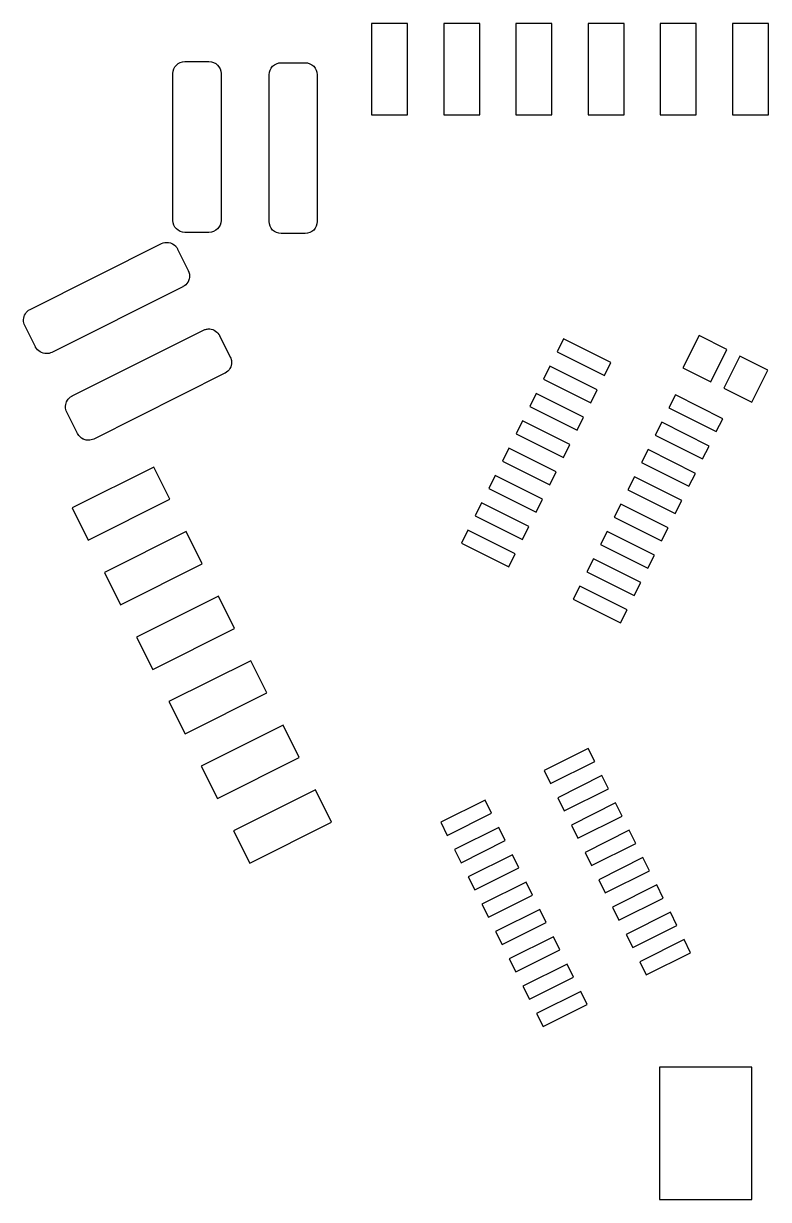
# Model space of a CAD drawing. Header units: inches. Extents: x 70.6 to 139.2, y 124 to 172.9.
# Drawn here: x 70.56 to 101.52, y 123.99 to 172.86 of the extents above; entities that cross this region are included whole.
import ezdxf

# ---------------------------------------------------------------- set-up
doc = ezdxf.new("R2010")
doc.units = ezdxf.units.IN
doc.header["$MEASUREMENT"] = 0

msp = doc.modelspace()

# ---------------------------------------------------------------- linework, layer by layer
at = {"color": 1, "lineweight": -3}
for p, q in [((86.523, 172.861), (85.023, 172.861)), ((85.023, 172.861), (85.023, 169.061)), ((86.523, 169.061), (86.523, 172.861)), ((89.524, 172.861), (88.024, 172.861)), ((88.024, 172.861), (88.024, 169.061)), ((89.524, 169.061), (89.524, 172.861)), ((92.524, 172.861), (91.024, 172.861)), ((91.024, 172.861), (91.024, 169.061)), ((92.524, 169.061), (92.524, 172.861)), ((95.524, 172.861), (94.024, 172.861)), ((94.024, 172.861), (94.024, 169.061)), ((95.524, 169.061), (95.524, 172.861)), ((98.524, 172.861), (97.024, 172.861)), ((97.024, 172.861), (97.024, 169.061)), ((98.524, 169.061), (98.524, 172.861)), ((101.524, 172.861), (100.024, 172.861)), ((100.024, 172.861), (100.024, 169.061)), ((101.524, 169.061), (101.524, 172.861)), ((85.023, 169.061), (86.523, 169.061)), ((88.024, 169.061), (89.524, 169.061)), ((91.024, 169.061), (92.524, 169.061)), ((94.024, 169.061), (95.524, 169.061)), ((97.024, 169.061), (98.524, 169.061)), ((100.024, 169.061), (101.524, 169.061)), ((98.637, 159.895), (97.965, 158.554)), ((99.799, 159.313), (98.637, 159.895)), ((93.007, 159.753), (92.739, 159.216)), ((94.974, 158.768), (93.007, 159.753)), ((99.127, 157.971), (99.799, 159.313)), ((92.739, 159.216), (94.706, 158.231)), ((100.335, 159.044), (99.664, 157.703)), ((101.498, 158.462), (100.335, 159.044)), ((92.439, 158.617), (92.17, 158.081)), ((94.406, 157.632), (92.439, 158.617)), ((94.706, 158.231), (94.974, 158.768)), ((97.965, 158.554), (99.127, 157.971)), ((100.826, 157.121), (101.498, 158.462)), ((92.17, 158.081), (94.137, 157.096)), ((91.87, 157.482), (91.601, 156.945)), ((93.837, 156.497), (91.87, 157.482)), ((94.137, 157.096), (94.406, 157.632)), ((97.657, 157.424), (97.388, 156.888)), ((99.624, 156.439), (97.657, 157.424)), ((99.664, 157.703), (100.826, 157.121)), ((91.601, 156.945), (93.568, 155.96)), ((97.388, 156.888), (99.355, 155.903)), ((93.568, 155.96), (93.837, 156.497)), ((99.355, 155.903), (99.624, 156.439)), ((91.301, 156.346), (91.033, 155.81)), ((93.269, 155.361), (91.301, 156.346)), ((97.088, 156.289), (96.82, 155.752)), ((99.055, 155.304), (97.088, 156.289)), ((91.033, 155.81), (93, 154.825)), ((96.82, 155.752), (98.787, 154.767)), ((90.733, 155.211), (90.464, 154.674)), ((92.7, 154.226), (90.733, 155.211)), ((93, 154.825), (93.269, 155.361)), ((96.52, 155.153), (96.251, 154.617)), ((98.487, 154.168), (96.52, 155.153)), ((98.787, 154.767), (99.055, 155.304)), ((75.97, 154.43), (72.572, 152.729)), ((76.642, 153.089), (75.97, 154.43)), ((90.464, 154.674), (92.431, 153.689)), ((96.251, 154.617), (98.218, 153.632)), ((90.164, 154.075), (89.895, 153.538)), ((92.131, 153.09), (90.164, 154.075)), ((92.431, 153.689), (92.7, 154.226)), ((95.951, 154.018), (95.682, 153.481)), ((97.918, 153.033), (95.951, 154.018)), ((98.218, 153.632), (98.487, 154.168)), ((89.895, 153.538), (91.862, 152.553)), ((95.682, 153.481), (97.65, 152.496)), ((73.244, 151.387), (76.642, 153.089)), ((91.862, 152.553), (92.131, 153.09)), ((97.65, 152.496), (97.918, 153.033)), ((72.572, 152.729), (73.244, 151.387)), ((89.595, 152.939), (89.327, 152.403)), ((91.563, 151.954), (89.595, 152.939)), ((95.382, 152.882), (95.114, 152.346)), ((97.349, 151.897), (95.382, 152.882)), ((89.327, 152.403), (91.294, 151.418)), ((95.114, 152.346), (97.081, 151.361)), ((77.313, 151.748), (73.916, 150.046)), ((77.985, 150.407), (77.313, 151.748)), ((89.027, 151.804), (88.758, 151.267)), ((90.994, 150.819), (89.027, 151.804)), ((91.294, 151.418), (91.563, 151.954)), ((94.814, 151.746), (94.545, 151.21)), ((96.781, 150.762), (94.814, 151.746)), ((97.081, 151.361), (97.349, 151.897)), ((88.758, 151.267), (90.725, 150.282)), ((94.545, 151.21), (96.512, 150.225)), ((90.725, 150.282), (90.994, 150.819)), ((94.245, 150.611), (93.976, 150.075)), ((96.212, 149.626), (94.245, 150.611)), ((96.512, 150.225), (96.781, 150.762)), ((73.916, 150.046), (74.587, 148.705)), ((74.587, 148.705), (77.985, 150.407)), ((93.976, 150.075), (95.943, 149.089)), ((95.943, 149.089), (96.212, 149.626)), ((78.657, 149.065), (75.259, 147.364)), ((79.328, 147.724), (78.657, 149.065)), ((93.676, 149.475), (93.408, 148.939)), ((95.643, 148.49), (93.676, 149.475)), ((93.408, 148.939), (95.375, 147.954)), ((95.375, 147.954), (95.643, 148.49)), ((75.931, 146.022), (79.328, 147.724)), ((75.259, 147.364), (75.931, 146.022)), ((80, 146.383), (76.602, 144.681)), ((80.672, 145.042), (80, 146.383)), ((76.602, 144.681), (77.274, 143.34)), ((77.274, 143.34), (80.672, 145.042)), ((81.343, 143.7), (77.945, 141.999)), ((82.015, 142.359), (81.343, 143.7)), ((94.032, 142.74), (92.193, 141.819)), ((94.305, 142.195), (94.032, 142.74)), ((78.617, 140.658), (82.015, 142.359)), ((77.945, 141.999), (78.617, 140.658)), ((92.193, 141.819), (92.466, 141.274)), ((92.466, 141.274), (94.305, 142.195)), ((94.601, 141.605), (92.761, 140.684)), ((94.874, 141.06), (94.601, 141.605)), ((82.687, 141.017), (79.289, 139.316)), ((83.358, 139.676), (82.687, 141.017)), ((93.034, 140.139), (94.874, 141.06)), ((89.74, 140.591), (87.9, 139.67)), ((90.013, 140.046), (89.74, 140.591)), ((92.761, 140.684), (93.034, 140.139)), ((95.17, 140.469), (93.33, 139.548)), ((95.442, 139.924), (95.17, 140.469)), ((88.173, 139.125), (90.013, 140.046)), ((93.603, 139.003), (95.442, 139.924)), ((79.289, 139.316), (79.961, 137.974)), ((79.961, 137.974), (83.358, 139.676)), ((87.9, 139.67), (88.173, 139.125)), ((90.309, 139.455), (88.469, 138.534)), ((90.581, 138.91), (90.309, 139.455)), ((93.33, 139.548), (93.603, 139.003)), ((95.738, 139.334), (93.899, 138.413)), ((96.011, 138.789), (95.738, 139.334)), ((88.742, 137.989), (90.581, 138.91)), ((94.172, 137.868), (96.011, 138.789)), ((88.469, 138.534), (88.742, 137.989)), ((90.877, 138.32), (89.037, 137.399)), ((91.15, 137.775), (90.877, 138.32)), ((93.899, 138.413), (94.172, 137.868)), ((96.307, 138.198), (94.467, 137.277)), ((96.58, 137.653), (96.307, 138.198)), ((89.037, 137.399), (89.31, 136.854)), ((89.31, 136.854), (91.15, 137.775)), ((94.74, 136.732), (96.58, 137.653)), ((91.446, 137.184), (89.606, 136.263)), ((91.719, 136.639), (91.446, 137.184)), ((94.467, 137.277), (94.74, 136.732)), ((96.876, 137.062), (95.036, 136.141)), ((97.148, 136.517), (96.876, 137.062)), ((89.879, 135.718), (91.719, 136.639)), ((95.309, 135.596), (97.148, 136.517)), ((89.606, 136.263), (89.879, 135.718)), ((92.014, 136.049), (90.175, 135.127)), ((92.287, 135.504), (92.014, 136.049)), ((95.036, 136.141), (95.309, 135.596)), ((97.444, 135.927), (95.605, 135.006)), ((97.717, 135.382), (97.444, 135.927)), ((90.448, 134.582), (92.287, 135.504)), ((95.878, 134.461), (97.717, 135.382)), ((90.175, 135.127), (90.448, 134.582)), ((92.583, 134.913), (90.743, 133.992)), ((92.856, 134.368), (92.583, 134.913)), ((95.605, 135.006), (95.878, 134.461)), ((98.013, 134.791), (96.173, 133.87)), ((98.286, 134.246), (98.013, 134.791)), ((90.743, 133.992), (91.016, 133.447)), ((91.016, 133.447), (92.856, 134.368)), ((96.446, 133.325), (98.286, 134.246)), ((93.152, 133.778), (91.312, 132.856)), ((93.425, 133.233), (93.152, 133.778)), ((96.173, 133.87), (96.446, 133.325)), ((91.585, 132.311), (93.425, 133.233)), ((91.312, 132.856), (91.585, 132.311)), ((93.72, 132.642), (91.881, 131.721)), ((93.993, 132.097), (93.72, 132.642)), ((92.154, 131.176), (93.993, 132.097)), ((91.881, 131.721), (92.154, 131.176)), ((100.838, 129.493), (96.988, 129.493)), ((96.988, 129.493), (96.988, 123.992)), ((100.838, 123.992), (100.838, 129.493)), ((96.988, 123.992), (100.838, 123.992))]:
    msp.add_line(p, q, dxfattribs=at)
for points in [[(76.765, 170.782), (76.765, 171.058), (76.989, 171.282), (77.265, 171.282)], [(77.265, 171.282), (77.265, 171.282), (78.265, 171.282), (78.265, 171.282)], [(78.265, 171.282), (78.541, 171.282), (78.765, 171.058), (78.765, 170.782)], [(80.765, 170.732), (80.765, 171.008), (80.989, 171.232), (81.265, 171.232)], [(81.265, 171.232), (81.265, 171.232), (82.265, 171.232), (82.265, 171.232)], [(82.265, 171.232), (82.541, 171.232), (82.765, 171.008), (82.765, 170.732)], [(76.765, 164.682), (76.765, 164.682), (76.765, 170.782), (76.765, 170.782)], [(78.765, 170.782), (78.765, 170.782), (78.765, 164.682), (78.765, 164.682)], [(80.765, 164.632), (80.765, 164.632), (80.765, 170.732), (80.765, 170.732)], [(82.765, 170.732), (82.765, 170.732), (82.765, 164.632), (82.765, 164.632)], [(77.265, 164.182), (76.989, 164.182), (76.765, 164.406), (76.765, 164.682)], [(78.765, 164.682), (78.765, 164.406), (78.541, 164.182), (78.265, 164.182)], [(81.265, 164.132), (80.989, 164.132), (80.765, 164.356), (80.765, 164.632)], [(82.765, 164.632), (82.765, 164.356), (82.541, 164.132), (82.265, 164.132)], [(70.832, 160.983), (70.832, 160.983), (76.286, 163.714), (76.286, 163.714)], [(76.286, 163.714), (76.381, 163.762), (76.484, 163.777), (76.583, 163.762)], [(76.583, 163.762), (76.697, 163.745), (76.803, 163.689), (76.882, 163.602)], [(78.265, 164.182), (78.265, 164.182), (77.265, 164.182), (77.265, 164.182)], [(82.265, 164.132), (82.265, 164.132), (81.265, 164.132), (81.265, 164.132)], [(76.882, 163.602), (76.911, 163.569), (76.936, 163.532), (76.957, 163.491)], [(76.957, 163.491), (76.957, 163.491), (76.957, 163.49), (76.958, 163.49)], [(76.958, 163.49), (76.958, 163.49), (77.405, 162.597), (77.405, 162.597)], [(77.452, 162.3), (77.444, 162.241), (77.425, 162.185), (77.397, 162.133)], [(77.405, 162.597), (77.452, 162.502), (77.467, 162.4), (77.453, 162.303)], [(77.453, 162.303), (77.453, 162.302), (77.452, 162.302), (77.453, 162.301)], [(77.453, 162.301), (77.453, 162.301), (77.453, 162.301), (77.452, 162.301)], [(77.452, 162.301), (77.452, 162.301), (77.452, 162.3), (77.452, 162.3)], [(77.452, 162.3), (77.452, 162.3), (77.452, 162.3), (77.452, 162.3)], [(77.452, 162.3), (77.452, 162.3), (77.452, 162.3), (77.452, 162.3)], [(77.453, 162.303), (77.453, 162.303), (77.453, 162.303), (77.453, 162.303)], [(77.453, 162.303), (77.453, 162.303), (77.453, 162.303), (77.453, 162.303)], [(77.18, 161.925), (77.18, 161.925), (71.727, 159.195), (71.727, 159.195)], [(77.182, 161.926), (77.181, 161.926), (77.181, 161.925), (77.18, 161.925)], [(77.386, 162.115), (77.339, 162.036), (77.27, 161.97), (77.182, 161.926)], [(77.387, 162.116), (77.387, 162.116), (77.386, 162.116), (77.386, 162.116)], [(77.386, 162.116), (77.387, 162.115), (77.387, 162.115), (77.386, 162.115)], [(77.388, 162.118), (77.388, 162.118), (77.387, 162.117), (77.387, 162.116)], [(77.387, 162.116), (77.387, 162.116), (77.387, 162.116), (77.387, 162.116)], [(77.387, 162.116), (77.387, 162.116), (77.387, 162.116), (77.387, 162.116)], [(77.389, 162.119), (77.388, 162.118), (77.389, 162.119), (77.388, 162.118)], [(77.39, 162.122), (77.39, 162.122), (77.389, 162.121), (77.39, 162.121)], [(77.39, 162.121), (77.389, 162.12), (77.389, 162.119), (77.389, 162.119)], [(77.391, 162.123), (77.391, 162.123), (77.39, 162.123), (77.39, 162.122)], [(77.39, 162.122), (77.39, 162.122), (77.39, 162.122), (77.39, 162.122)], [(77.391, 162.124), (77.391, 162.124), (77.391, 162.124), (77.391, 162.124)], [(77.391, 162.124), (77.391, 162.124), (77.391, 162.123), (77.391, 162.123)], [(77.391, 162.123), (77.391, 162.123), (77.391, 162.123), (77.391, 162.123)], [(77.391, 162.123), (77.391, 162.123), (77.391, 162.123), (77.391, 162.123)], [(77.393, 162.126), (77.393, 162.126), (77.392, 162.126), (77.392, 162.126)], [(77.392, 162.126), (77.392, 162.126), (77.392, 162.126), (77.392, 162.125)], [(77.394, 162.128), (77.394, 162.128), (77.394, 162.128), (77.393, 162.127)], [(77.393, 162.127), (77.393, 162.127), (77.394, 162.127), (77.393, 162.127)], [(77.393, 162.127), (77.393, 162.127), (77.393, 162.127), (77.393, 162.127)], [(77.393, 162.127), (77.393, 162.127), (77.393, 162.126), (77.393, 162.126)], [(77.393, 162.126), (77.393, 162.126), (77.393, 162.126), (77.393, 162.126)], [(77.396, 162.132), (77.395, 162.131), (77.395, 162.13), (77.394, 162.129)], [(77.394, 162.129), (77.394, 162.129), (77.394, 162.129), (77.394, 162.129)], [(77.394, 162.129), (77.394, 162.128), (77.394, 162.128), (77.394, 162.128)], [(77.394, 162.128), (77.394, 162.128), (77.394, 162.128), (77.394, 162.128)], [(77.397, 162.133), (77.396, 162.133), (77.396, 162.132), (77.396, 162.132)], [(77.396, 162.132), (77.396, 162.132), (77.396, 162.132), (77.396, 162.132)], [(77.397, 162.133), (77.397, 162.133), (77.397, 162.133), (77.397, 162.133)], [(70.556, 160.558), (70.564, 160.731), (70.662, 160.895), (70.826, 160.98)], [(70.826, 160.98), (70.826, 160.98), (70.826, 160.98), (70.826, 160.98)], [(70.826, 160.98), (70.826, 160.98), (70.826, 160.98), (70.827, 160.98)], [(70.827, 160.98), (70.827, 160.98), (70.827, 160.981), (70.827, 160.981)], [(70.827, 160.981), (70.827, 160.981), (70.827, 160.981), (70.827, 160.981)], [(70.827, 160.981), (70.828, 160.981), (70.828, 160.981), (70.828, 160.981)], [(70.828, 160.981), (70.828, 160.981), (70.829, 160.982), (70.829, 160.982)], [(70.829, 160.982), (70.829, 160.982), (70.829, 160.982), (70.83, 160.982)], [(70.83, 160.982), (70.831, 160.983), (70.831, 160.983), (70.831, 160.983)], [(70.83, 160.982), (70.83, 160.982), (70.83, 160.982), (70.83, 160.982)], [(70.831, 160.983), (70.831, 160.983), (70.831, 160.983), (70.831, 160.983)], [(70.831, 160.983), (70.831, 160.983), (70.832, 160.983), (70.832, 160.983)], [(70.608, 160.313), (70.572, 160.385), (70.555, 160.462), (70.556, 160.538)], [(70.556, 160.557), (70.556, 160.558), (70.556, 160.558), (70.556, 160.558)], [(70.556, 160.558), (70.556, 160.558), (70.556, 160.558), (70.556, 160.558)], [(70.556, 160.556), (70.556, 160.556), (70.556, 160.556), (70.556, 160.557)], [(70.556, 160.557), (70.556, 160.557), (70.556, 160.557), (70.556, 160.557)], [(70.556, 160.557), (70.556, 160.557), (70.556, 160.557), (70.556, 160.557)], [(70.556, 160.557), (70.556, 160.557), (70.556, 160.557), (70.556, 160.557)], [(70.556, 160.555), (70.556, 160.555), (70.556, 160.556), (70.556, 160.556)], [(70.556, 160.556), (70.556, 160.556), (70.556, 160.556), (70.556, 160.556)], [(70.556, 160.554), (70.556, 160.554), (70.556, 160.554), (70.556, 160.555)], [(70.556, 160.555), (70.556, 160.555), (70.556, 160.555), (70.556, 160.555)], [(70.556, 160.555), (70.556, 160.555), (70.556, 160.555), (70.556, 160.555)], [(70.556, 160.553), (70.556, 160.553), (70.556, 160.554), (70.556, 160.554)], [(70.556, 160.554), (70.556, 160.554), (70.556, 160.554), (70.556, 160.554)], [(70.556, 160.552), (70.556, 160.552), (70.556, 160.553), (70.556, 160.553)], [(70.556, 160.553), (70.556, 160.553), (70.556, 160.553), (70.556, 160.553)], [(70.556, 160.551), (70.556, 160.552), (70.556, 160.552), (70.556, 160.552)], [(70.556, 160.55), (70.556, 160.55), (70.556, 160.55), (70.556, 160.551)], [(70.556, 160.551), (70.556, 160.551), (70.556, 160.551), (70.556, 160.551)], [(70.556, 160.551), (70.556, 160.551), (70.556, 160.551), (70.556, 160.551)], [(70.556, 160.549), (70.556, 160.549), (70.556, 160.55), (70.556, 160.55)], [(70.556, 160.55), (70.556, 160.55), (70.556, 160.55), (70.556, 160.55)], [(70.556, 160.549), (70.556, 160.549), (70.556, 160.549), (70.556, 160.549)], [(70.556, 160.546), (70.556, 160.547), (70.556, 160.547), (70.556, 160.547)], [(70.556, 160.545), (70.556, 160.545), (70.556, 160.546), (70.556, 160.546)], [(70.556, 160.546), (70.556, 160.546), (70.556, 160.546), (70.556, 160.546)], [(70.556, 160.544), (70.556, 160.544), (70.556, 160.545), (70.556, 160.545)], [(70.556, 160.545), (70.556, 160.545), (70.556, 160.545), (70.556, 160.545)], [(70.556, 160.543), (70.556, 160.544), (70.556, 160.544), (70.556, 160.544)], [(70.556, 160.542), (70.556, 160.542), (70.556, 160.543), (70.556, 160.543)], [(70.556, 160.543), (70.556, 160.543), (70.556, 160.543), (70.556, 160.543)], [(70.556, 160.541), (70.556, 160.541), (70.556, 160.541), (70.556, 160.542)], [(70.556, 160.542), (70.556, 160.542), (70.556, 160.542), (70.556, 160.542)], [(70.556, 160.542), (70.556, 160.542), (70.556, 160.542), (70.556, 160.542)], [(70.556, 160.54), (70.556, 160.54), (70.556, 160.541), (70.556, 160.541)], [(70.556, 160.539), (70.556, 160.54), (70.556, 160.54), (70.556, 160.54)], [(70.556, 160.538), (70.556, 160.538), (70.556, 160.538), (70.556, 160.539)], [(70.556, 160.539), (70.556, 160.539), (70.556, 160.539), (70.556, 160.539)], [(70.556, 160.539), (70.556, 160.539), (70.556, 160.539), (70.556, 160.539)], [(70.556, 160.539), (70.556, 160.539), (70.556, 160.539), (70.556, 160.539)], [(70.556, 160.538), (70.556, 160.538), (70.556, 160.538), (70.556, 160.538)], [(70.608, 160.312), (70.608, 160.312), (70.608, 160.313), (70.608, 160.313)], [(70.608, 160.313), (70.608, 160.313), (70.608, 160.313), (70.608, 160.313)], [(70.609, 160.312), (70.609, 160.312), (70.608, 160.312), (70.608, 160.312)], [(70.608, 160.312), (70.608, 160.312), (70.608, 160.312), (70.608, 160.312)], [(70.608, 160.312), (70.608, 160.312), (70.608, 160.312), (70.608, 160.312)], [(71.056, 159.419), (71.056, 159.419), (70.609, 160.312), (70.609, 160.312)], [(70.609, 160.312), (70.609, 160.312), (70.609, 160.312), (70.609, 160.312)], [(72.578, 157.384), (72.578, 157.384), (78.031, 160.115), (78.031, 160.115)], [(78.031, 160.115), (78.032, 160.115), (78.032, 160.115), (78.032, 160.115)], [(78.032, 160.115), (78.051, 160.125), (78.071, 160.133), (78.09, 160.14)], [(78.09, 160.14), (78.09, 160.14), (78.091, 160.14), (78.091, 160.14)], [(78.091, 160.14), (78.091, 160.14), (78.092, 160.141), (78.092, 160.14)], [(78.091, 160.14), (78.091, 160.14), (78.091, 160.14), (78.091, 160.14)], [(78.092, 160.14), (78.136, 160.156), (78.182, 160.165), (78.227, 160.167)], [(78.227, 160.167), (78.227, 160.167), (78.227, 160.167), (78.228, 160.167)], [(78.228, 160.167), (78.404, 160.179), (78.58, 160.092), (78.679, 159.935)], [(78.228, 160.167), (78.228, 160.167), (78.228, 160.167), (78.228, 160.167)], [(78.679, 159.935), (78.679, 159.935), (78.679, 159.935), (78.679, 159.935)], [(78.679, 159.935), (78.679, 159.935), (78.68, 159.934), (78.68, 159.934)], [(78.68, 159.934), (78.68, 159.934), (78.68, 159.934), (78.68, 159.934)], [(78.68, 159.934), (78.68, 159.934), (78.68, 159.934), (78.68, 159.934)], [(78.68, 159.934), (78.68, 159.933), (78.681, 159.933), (78.681, 159.933)], [(78.681, 159.933), (78.681, 159.932), (78.681, 159.932), (78.681, 159.932)], [(78.681, 159.932), (78.681, 159.932), (78.681, 159.931), (78.681, 159.931)], [(78.681, 159.931), (78.682, 159.931), (78.682, 159.93), (78.682, 159.93)], [(78.682, 159.93), (78.682, 159.93), (78.683, 159.93), (78.683, 159.929)], [(78.683, 159.929), (78.683, 159.929), (78.683, 159.929), (78.683, 159.928)], [(78.683, 159.928), (78.683, 159.928), (78.684, 159.928), (78.684, 159.927)], [(78.684, 159.927), (78.684, 159.927), (78.684, 159.927), (78.684, 159.927)], [(78.684, 159.927), (78.684, 159.926), (78.685, 159.926), (78.685, 159.925)], [(78.685, 159.925), (78.685, 159.925), (78.685, 159.925), (78.686, 159.924)], [(78.686, 159.924), (78.686, 159.924), (78.686, 159.924), (78.686, 159.923)], [(78.686, 159.923), (78.686, 159.923), (78.686, 159.923), (78.686, 159.923)], [(78.686, 159.923), (78.687, 159.923), (78.687, 159.923), (78.687, 159.922)], [(78.687, 159.922), (78.687, 159.922), (78.687, 159.922), (78.687, 159.921)], [(78.687, 159.921), (78.687, 159.921), (78.688, 159.921), (78.688, 159.921)], [(78.688, 159.921), (78.688, 159.921), (78.688, 159.92), (78.688, 159.92)], [(78.688, 159.92), (78.688, 159.92), (78.688, 159.919), (78.689, 159.919)], [(78.689, 159.919), (78.689, 159.919), (78.689, 159.92), (78.689, 159.918)], [(78.689, 159.918), (78.689, 159.918), (78.689, 159.918), (78.689, 159.918)], [(78.689, 159.918), (78.69, 159.918), (78.69, 159.917), (78.69, 159.917)], [(78.69, 159.917), (78.69, 159.917), (78.69, 159.916), (78.69, 159.916)], [(78.69, 159.916), (78.691, 159.915), (78.691, 159.915), (78.691, 159.914)], [(78.691, 159.914), (78.691, 159.914), (78.691, 159.914), (78.691, 159.914)], [(78.691, 159.914), (78.692, 159.913), (78.693, 159.912), (78.693, 159.911)], [(78.693, 159.911), (78.693, 159.911), (78.693, 159.911), (78.694, 159.91)], [(78.694, 159.91), (78.694, 159.91), (78.694, 159.91), (78.694, 159.91)], [(78.694, 159.91), (78.694, 159.909), (78.694, 159.909), (78.694, 159.909)], [(78.694, 159.909), (78.694, 159.909), (78.695, 159.909), (78.695, 159.908)], [(78.695, 159.908), (78.695, 159.908), (78.695, 159.908), (78.695, 159.908)], [(78.695, 159.908), (78.695, 159.908), (78.695, 159.908), (78.695, 159.908)], [(78.695, 159.908), (78.696, 159.907), (78.695, 159.907), (78.696, 159.906)], [(78.696, 159.906), (78.696, 159.906), (78.696, 159.906), (78.696, 159.905)], [(78.696, 159.905), (78.696, 159.905), (78.696, 159.905), (78.697, 159.904)], [(78.697, 159.904), (78.697, 159.904), (78.697, 159.904), (78.697, 159.903)], [(78.697, 159.903), (78.697, 159.903), (78.698, 159.903), (78.698, 159.903)], [(78.698, 159.903), (78.698, 159.903), (78.698, 159.903), (78.698, 159.902)], [(78.698, 159.902), (78.698, 159.902), (78.698, 159.902), (78.698, 159.902)], [(78.698, 159.902), (78.698, 159.902), (78.698, 159.902), (78.699, 159.901)], [(78.699, 159.901), (78.699, 159.901), (78.699, 159.901), (78.699, 159.9)], [(78.699, 159.9), (78.699, 159.9), (78.699, 159.9), (78.7, 159.899)], [(78.7, 159.899), (78.7, 159.899), (78.7, 159.899), (78.7, 159.898)], [(78.7, 159.898), (78.701, 159.898), (78.701, 159.897), (78.701, 159.897)], [(78.701, 159.897), (78.701, 159.897), (78.701, 159.897), (78.701, 159.896)], [(78.701, 159.896), (78.701, 159.896), (78.702, 159.895), (78.702, 159.895)], [(78.702, 159.895), (78.702, 159.895), (78.702, 159.894), (78.702, 159.894)], [(78.702, 159.894), (78.702, 159.894), (78.702, 159.894), (78.702, 159.894)], [(78.702, 159.894), (78.703, 159.893), (78.703, 159.893), (78.703, 159.893)], [(78.703, 159.893), (78.703, 159.893), (78.703, 159.892), (78.703, 159.892)], [(78.703, 159.892), (78.703, 159.892), (79.151, 158.998), (79.151, 158.998)], [(71.056, 159.418), (71.056, 159.418), (71.056, 159.419), (71.056, 159.419)], [(71.504, 159.142), (71.32, 159.142), (71.144, 159.243), (71.056, 159.418)], [(71.584, 159.148), (71.557, 159.144), (71.53, 159.142), (71.504, 159.142)], [(71.585, 159.148), (71.585, 159.148), (71.584, 159.148), (71.584, 159.148)], [(71.584, 159.148), (71.584, 159.148), (71.584, 159.148), (71.584, 159.148)], [(71.586, 159.148), (71.586, 159.148), (71.585, 159.148), (71.585, 159.148)], [(71.587, 159.148), (71.587, 159.148), (71.586, 159.149), (71.586, 159.148)], [(71.586, 159.148), (71.586, 159.148), (71.586, 159.148), (71.586, 159.148)], [(71.588, 159.149), (71.587, 159.149), (71.587, 159.148), (71.587, 159.148)], [(71.589, 159.149), (71.588, 159.149), (71.588, 159.149), (71.588, 159.149)], [(71.59, 159.149), (71.59, 159.149), (71.589, 159.149), (71.589, 159.149)], [(71.589, 159.149), (71.589, 159.149), (71.589, 159.149), (71.589, 159.149)], [(71.591, 159.149), (71.591, 159.149), (71.59, 159.149), (71.59, 159.149)], [(71.59, 159.149), (71.59, 159.149), (71.59, 159.149), (71.59, 159.149)], [(71.592, 159.149), (71.592, 159.149), (71.592, 159.149), (71.591, 159.149)], [(71.591, 159.149), (71.591, 159.149), (71.591, 159.149), (71.591, 159.149)], [(71.593, 159.15), (71.593, 159.149), (71.593, 159.149), (71.592, 159.149)], [(71.596, 159.15), (71.596, 159.15), (71.595, 159.15), (71.595, 159.15)], [(71.597, 159.15), (71.597, 159.15), (71.596, 159.15), (71.596, 159.15)], [(71.596, 159.15), (71.596, 159.15), (71.596, 159.15), (71.596, 159.15)], [(71.598, 159.15), (71.598, 159.15), (71.597, 159.15), (71.597, 159.15)], [(71.597, 159.15), (71.597, 159.15), (71.597, 159.15), (71.597, 159.15)], [(71.599, 159.151), (71.599, 159.15), (71.598, 159.15), (71.598, 159.15)], [(71.598, 159.15), (71.598, 159.15), (71.598, 159.15), (71.598, 159.15)], [(71.6, 159.151), (71.6, 159.151), (71.6, 159.15), (71.599, 159.151)], [(71.603, 159.152), (71.603, 159.151), (71.601, 159.151), (71.6, 159.151)], [(71.6, 159.151), (71.6, 159.151), (71.6, 159.151), (71.6, 159.151)], [(71.604, 159.152), (71.604, 159.152), (71.603, 159.151), (71.603, 159.152)], [(71.605, 159.152), (71.605, 159.152), (71.604, 159.152), (71.604, 159.152)], [(71.604, 159.152), (71.604, 159.152), (71.604, 159.152), (71.604, 159.152)], [(71.606, 159.152), (71.606, 159.152), (71.606, 159.152), (71.605, 159.152)], [(71.605, 159.152), (71.605, 159.152), (71.605, 159.152), (71.605, 159.152)], [(71.605, 159.152), (71.605, 159.152), (71.605, 159.152), (71.605, 159.152)], [(71.607, 159.152), (71.607, 159.152), (71.606, 159.152), (71.606, 159.152)], [(71.606, 159.152), (71.606, 159.152), (71.606, 159.152), (71.606, 159.152)], [(71.608, 159.153), (71.608, 159.153), (71.608, 159.152), (71.607, 159.152)], [(71.607, 159.152), (71.607, 159.152), (71.607, 159.152), (71.607, 159.152)], [(71.609, 159.153), (71.609, 159.153), (71.608, 159.153), (71.608, 159.153)], [(71.61, 159.153), (71.609, 159.153), (71.609, 159.153), (71.609, 159.153)], [(71.611, 159.153), (71.611, 159.153), (71.611, 159.153), (71.61, 159.153)], [(71.61, 159.153), (71.61, 159.153), (71.61, 159.153), (71.61, 159.153)], [(71.612, 159.153), (71.612, 159.153), (71.611, 159.153), (71.611, 159.153)], [(71.613, 159.154), (71.613, 159.154), (71.613, 159.154), (71.612, 159.153)], [(71.614, 159.154), (71.614, 159.154), (71.614, 159.154), (71.613, 159.154)], [(71.613, 159.154), (71.613, 159.154), (71.613, 159.154), (71.613, 159.154)], [(71.615, 159.154), (71.615, 159.154), (71.614, 159.154), (71.614, 159.154)], [(71.616, 159.154), (71.616, 159.154), (71.615, 159.154), (71.615, 159.154)], [(71.615, 159.154), (71.615, 159.154), (71.615, 159.154), (71.615, 159.154)], [(71.617, 159.154), (71.617, 159.154), (71.616, 159.154), (71.616, 159.154)], [(71.616, 159.154), (71.616, 159.154), (71.616, 159.154), (71.616, 159.154)], [(71.616, 159.154), (71.616, 159.154), (71.616, 159.154), (71.616, 159.154)], [(71.618, 159.155), (71.618, 159.155), (71.617, 159.155), (71.617, 159.154)], [(71.727, 159.195), (71.692, 159.177), (71.655, 159.164), (71.618, 159.155)], [(71.618, 159.155), (71.618, 159.155), (71.618, 159.155), (71.618, 159.155)], [(79.151, 158.998), (79.151, 158.998), (79.151, 158.998), (79.151, 158.998)], [(79.151, 158.998), (79.151, 158.998), (79.151, 158.998), (79.151, 158.998)], [(79.151, 158.998), (79.182, 158.937), (79.199, 158.873), (79.203, 158.809)], [(79.204, 158.79), (79.21, 158.604), (79.111, 158.424), (78.937, 158.332)], [(79.203, 158.809), (79.203, 158.809), (79.203, 158.809), (79.203, 158.809)], [(79.203, 158.809), (79.203, 158.808), (79.203, 158.808), (79.203, 158.808)], [(79.203, 158.808), (79.203, 158.808), (79.203, 158.808), (79.203, 158.808)], [(79.203, 158.808), (79.203, 158.807), (79.203, 158.807), (79.203, 158.806)], [(79.203, 158.806), (79.203, 158.806), (79.203, 158.806), (79.203, 158.806)], [(79.203, 158.806), (79.203, 158.806), (79.203, 158.806), (79.203, 158.806)], [(79.203, 158.806), (79.203, 158.806), (79.203, 158.805), (79.203, 158.805)], [(79.203, 158.805), (79.203, 158.805), (79.203, 158.804), (79.203, 158.804)], [(79.203, 158.804), (79.203, 158.804), (79.203, 158.804), (79.203, 158.804)], [(79.203, 158.804), (79.203, 158.804), (79.203, 158.803), (79.203, 158.803)], [(79.203, 158.803), (79.203, 158.803), (79.203, 158.803), (79.203, 158.803)], [(79.203, 158.803), (79.203, 158.803), (79.203, 158.802), (79.203, 158.802)], [(79.203, 158.802), (79.203, 158.802), (79.203, 158.802), (79.203, 158.802)], [(79.204, 158.799), (79.204, 158.799), (79.204, 158.798), (79.204, 158.798)], [(79.204, 158.798), (79.204, 158.798), (79.204, 158.798), (79.204, 158.798)], [(79.204, 158.798), (79.204, 158.798), (79.204, 158.797), (79.204, 158.797)], [(79.204, 158.797), (79.204, 158.797), (79.204, 158.797), (79.204, 158.797)], [(79.204, 158.797), (79.204, 158.797), (79.204, 158.796), (79.204, 158.796)], [(79.204, 158.796), (79.204, 158.796), (79.204, 158.796), (79.204, 158.796)], [(79.204, 158.796), (79.204, 158.796), (79.204, 158.795), (79.204, 158.795)], [(79.204, 158.795), (79.204, 158.795), (79.204, 158.795), (79.204, 158.795)], [(79.204, 158.795), (79.204, 158.795), (79.204, 158.795), (79.204, 158.795)], [(79.204, 158.795), (79.204, 158.795), (79.204, 158.794), (79.204, 158.794)], [(79.204, 158.794), (79.204, 158.794), (79.204, 158.794), (79.204, 158.794)], [(79.204, 158.794), (79.204, 158.794), (79.204, 158.794), (79.204, 158.794)], [(79.204, 158.794), (79.204, 158.793), (79.204, 158.793), (79.204, 158.792)], [(79.204, 158.792), (79.204, 158.792), (79.204, 158.792), (79.204, 158.792)], [(79.204, 158.792), (79.204, 158.791), (79.204, 158.79), (79.204, 158.79)], [(79.204, 158.79), (79.204, 158.79), (79.204, 158.79), (79.204, 158.79)], [(78.928, 158.327), (78.928, 158.327), (73.474, 155.595), (73.474, 155.595)], [(78.929, 158.327), (78.929, 158.327), (78.928, 158.327), (78.928, 158.327)], [(78.928, 158.327), (78.928, 158.327), (78.928, 158.327), (78.928, 158.327)], [(78.928, 158.327), (78.928, 158.327), (78.928, 158.327), (78.928, 158.327)], [(78.93, 158.328), (78.93, 158.328), (78.93, 158.328), (78.929, 158.328)], [(78.929, 158.328), (78.929, 158.328), (78.929, 158.328), (78.929, 158.328)], [(78.929, 158.328), (78.929, 158.328), (78.929, 158.327), (78.929, 158.327)], [(78.931, 158.328), (78.931, 158.328), (78.93, 158.328), (78.93, 158.328)], [(78.93, 158.328), (78.93, 158.328), (78.93, 158.328), (78.93, 158.328)], [(78.932, 158.329), (78.931, 158.329), (78.931, 158.329), (78.931, 158.328)], [(78.931, 158.328), (78.931, 158.328), (78.931, 158.328), (78.931, 158.328)], [(78.933, 158.33), (78.933, 158.33), (78.933, 158.33), (78.932, 158.329)], [(78.932, 158.329), (78.932, 158.329), (78.932, 158.329), (78.932, 158.329)], [(78.934, 158.33), (78.934, 158.33), (78.933, 158.33), (78.933, 158.33)], [(78.935, 158.33), (78.934, 158.33), (78.934, 158.33), (78.934, 158.33)], [(78.936, 158.331), (78.936, 158.331), (78.935, 158.331), (78.935, 158.331)], [(78.935, 158.331), (78.935, 158.331), (78.935, 158.331), (78.935, 158.33)], [(78.935, 158.33), (78.935, 158.33), (78.935, 158.33), (78.935, 158.33)], [(78.937, 158.332), (78.937, 158.332), (78.937, 158.331), (78.936, 158.331)], [(78.936, 158.331), (78.936, 158.331), (78.936, 158.331), (78.936, 158.331)], [(78.937, 158.332), (78.937, 158.332), (78.937, 158.332), (78.937, 158.332)], [(78.937, 158.332), (78.937, 158.332), (78.937, 158.332), (78.937, 158.332)], [(72.302, 156.959), (72.31, 157.132), (72.408, 157.296), (72.572, 157.381)], [(72.572, 157.381), (72.572, 157.381), (72.572, 157.381), (72.572, 157.381)], [(72.572, 157.381), (72.572, 157.381), (72.573, 157.381), (72.573, 157.381)], [(72.573, 157.381), (72.573, 157.381), (72.574, 157.382), (72.574, 157.382)], [(72.573, 157.381), (72.573, 157.381), (72.573, 157.381), (72.573, 157.381)], [(72.574, 157.382), (72.575, 157.382), (72.575, 157.383), (72.575, 157.382)], [(72.574, 157.382), (72.574, 157.382), (72.574, 157.382), (72.574, 157.382)], [(72.575, 157.382), (72.575, 157.382), (72.576, 157.383), (72.576, 157.383)], [(72.576, 157.383), (72.577, 157.384), (72.577, 157.384), (72.577, 157.384)], [(72.576, 157.383), (72.576, 157.383), (72.576, 157.383), (72.576, 157.383)], [(72.577, 157.384), (72.577, 157.384), (72.577, 157.384), (72.577, 157.384)], [(72.577, 157.384), (72.577, 157.384), (72.578, 157.384), (72.578, 157.384)], [(72.302, 156.958), (72.302, 156.959), (72.302, 156.959), (72.302, 156.959)], [(72.302, 156.959), (72.302, 156.959), (72.302, 156.959), (72.302, 156.959)], [(72.302, 156.957), (72.302, 156.957), (72.302, 156.957), (72.302, 156.958)], [(72.302, 156.958), (72.302, 156.958), (72.302, 156.958), (72.302, 156.958)], [(72.302, 156.958), (72.302, 156.958), (72.302, 156.958), (72.302, 156.958)], [(72.302, 156.958), (72.302, 156.958), (72.302, 156.958), (72.302, 156.958)], [(72.302, 156.956), (72.302, 156.956), (72.302, 156.957), (72.302, 156.957)], [(72.302, 156.957), (72.302, 156.957), (72.302, 156.957), (72.302, 156.957)], [(72.302, 156.955), (72.302, 156.955), (72.302, 156.956), (72.302, 156.956)], [(72.302, 156.956), (72.302, 156.956), (72.302, 156.956), (72.302, 156.956)], [(72.302, 156.954), (72.302, 156.954), (72.302, 156.955), (72.302, 156.955)], [(72.302, 156.955), (72.302, 156.955), (72.302, 156.955), (72.302, 156.955)], [(72.302, 156.953), (72.302, 156.953), (72.302, 156.954), (72.302, 156.954)], [(72.302, 156.954), (72.302, 156.954), (72.302, 156.954), (72.302, 156.954)], [(72.302, 156.954), (72.302, 156.954), (72.302, 156.954), (72.302, 156.954)], [(72.302, 156.952), (72.302, 156.953), (72.302, 156.953), (72.302, 156.953)], [(72.302, 156.951), (72.302, 156.951), (72.302, 156.952), (72.302, 156.952)], [(72.302, 156.952), (72.302, 156.952), (72.302, 156.952), (72.302, 156.952)], [(72.302, 156.95), (72.302, 156.95), (72.302, 156.951), (72.302, 156.951)], [(72.302, 156.951), (72.302, 156.951), (72.302, 156.951), (72.302, 156.951)], [(72.302, 156.951), (72.302, 156.951), (72.302, 156.951), (72.302, 156.951)], [(72.302, 156.949), (72.302, 156.949), (72.302, 156.95), (72.302, 156.95)], [(72.302, 156.948), (72.302, 156.948), (72.302, 156.948), (72.302, 156.949)], [(72.302, 156.949), (72.302, 156.949), (72.302, 156.949), (72.302, 156.949)], [(72.302, 156.947), (72.302, 156.947), (72.302, 156.948), (72.302, 156.948)], [(72.302, 156.946), (72.302, 156.947), (72.302, 156.947), (72.302, 156.947)], [(72.302, 156.945), (72.302, 156.945), (72.302, 156.946), (72.302, 156.946)], [(72.302, 156.946), (72.302, 156.946), (72.302, 156.946), (72.302, 156.946)], [(72.302, 156.946), (72.302, 156.946), (72.302, 156.946), (72.302, 156.946)], [(72.302, 156.944), (72.302, 156.945), (72.302, 156.945), (72.302, 156.945)], [(72.302, 156.943), (72.302, 156.943), (72.302, 156.944), (72.302, 156.944)], [(72.302, 156.944), (72.302, 156.944), (72.302, 156.944), (72.302, 156.944)], [(72.302, 156.942), (72.302, 156.942), (72.302, 156.942), (72.302, 156.943)], [(72.302, 156.943), (72.302, 156.943), (72.302, 156.943), (72.302, 156.943)], [(72.302, 156.943), (72.302, 156.943), (72.302, 156.943), (72.302, 156.943)], [(72.302, 156.941), (72.302, 156.941), (72.302, 156.942), (72.302, 156.942)], [(72.302, 156.94), (72.302, 156.941), (72.302, 156.941), (72.302, 156.941)], [(72.302, 156.939), (72.302, 156.939), (72.302, 156.939), (72.302, 156.94)], [(72.302, 156.94), (72.302, 156.94), (72.302, 156.94), (72.302, 156.94)], [(72.302, 156.94), (72.302, 156.94), (72.302, 156.94), (72.302, 156.94)], [(72.302, 156.94), (72.302, 156.94), (72.302, 156.94), (72.302, 156.94)], [(72.354, 156.714), (72.318, 156.786), (72.302, 156.863), (72.302, 156.939)], [(72.302, 156.939), (72.302, 156.939), (72.302, 156.939), (72.302, 156.939)], [(72.355, 156.713), (72.355, 156.713), (72.355, 156.714), (72.354, 156.714)], [(72.354, 156.714), (72.354, 156.714), (72.354, 156.714), (72.354, 156.714)], [(72.802, 155.819), (72.802, 155.819), (72.355, 156.713), (72.355, 156.713)], [(72.355, 156.713), (72.355, 156.713), (72.355, 156.713), (72.355, 156.713)], [(72.355, 156.713), (72.355, 156.713), (72.355, 156.713), (72.355, 156.713)], [(72.355, 156.713), (72.355, 156.713), (72.355, 156.713), (72.355, 156.713)], [(72.355, 156.713), (72.355, 156.713), (72.355, 156.713), (72.355, 156.713)], [(73.042, 155.588), (72.942, 155.633), (72.856, 155.712), (72.802, 155.819)], [(73.043, 155.587), (73.043, 155.587), (73.042, 155.588), (73.042, 155.588)], [(73.044, 155.587), (73.044, 155.587), (73.044, 155.586), (73.043, 155.587)], [(73.043, 155.587), (73.043, 155.587), (73.043, 155.587), (73.043, 155.587)], [(73.043, 155.587), (73.043, 155.587), (73.043, 155.587), (73.043, 155.587)], [(73.045, 155.586), (73.045, 155.586), (73.045, 155.586), (73.044, 155.587)], [(73.047, 155.586), (73.047, 155.586), (73.046, 155.586), (73.045, 155.586)], [(73.049, 155.584), (73.049, 155.585), (73.049, 155.585), (73.048, 155.585)], [(73.05, 155.584), (73.05, 155.584), (73.049, 155.584), (73.049, 155.584)], [(73.051, 155.584), (73.05, 155.584), (73.05, 155.584), (73.05, 155.584)], [(73.051, 155.583), (73.051, 155.583), (73.051, 155.584), (73.051, 155.584)], [(73.052, 155.583), (73.052, 155.583), (73.052, 155.583), (73.051, 155.583)], [(73.053, 155.583), (73.053, 155.583), (73.052, 155.583), (73.052, 155.583)], [(73.056, 155.582), (73.056, 155.582), (73.056, 155.582), (73.055, 155.582)], [(73.055, 155.582), (73.055, 155.582), (73.055, 155.582), (73.055, 155.582)], [(73.057, 155.581), (73.057, 155.581), (73.056, 155.581), (73.056, 155.582)], [(73.058, 155.581), (73.057, 155.581), (73.057, 155.581), (73.057, 155.581)], [(73.059, 155.58), (73.058, 155.581), (73.058, 155.581), (73.058, 155.581)], [(73.06, 155.58), (73.059, 155.58), (73.059, 155.58), (73.059, 155.58)], [(73.061, 155.579), (73.06, 155.58), (73.06, 155.58), (73.06, 155.58)], [(73.062, 155.579), (73.062, 155.579), (73.061, 155.579), (73.061, 155.579)], [(73.063, 155.578), (73.063, 155.579), (73.063, 155.579), (73.062, 155.579)], [(73.062, 155.579), (73.062, 155.579), (73.062, 155.579), (73.062, 155.579)], [(73.066, 155.578), (73.066, 155.578), (73.065, 155.578), (73.065, 155.578)], [(73.067, 155.577), (73.066, 155.577), (73.066, 155.577), (73.066, 155.578)], [(73.068, 155.577), (73.068, 155.577), (73.067, 155.577), (73.067, 155.577)], [(73.067, 155.577), (73.067, 155.577), (73.067, 155.577), (73.067, 155.577)], [(73.069, 155.576), (73.068, 155.577), (73.068, 155.577), (73.068, 155.577)], [(73.07, 155.576), (73.069, 155.576), (73.068, 155.576), (73.069, 155.576)], [(73.071, 155.576), (73.07, 155.576), (73.07, 155.576), (73.07, 155.576)], [(73.07, 155.576), (73.07, 155.576), (73.07, 155.576), (73.07, 155.576)], [(73.072, 155.575), (73.072, 155.575), (73.071, 155.576), (73.071, 155.576)], [(73.071, 155.576), (73.071, 155.576), (73.071, 155.576), (73.071, 155.576)], [(73.073, 155.575), (73.072, 155.575), (73.072, 155.575), (73.072, 155.575)], [(73.072, 155.575), (73.072, 155.575), (73.072, 155.575), (73.072, 155.575)], [(73.074, 155.574), (73.073, 155.575), (73.073, 155.575), (73.073, 155.575)], [(73.25, 155.542), (73.19, 155.542), (73.13, 155.553), (73.074, 155.574)], [(73.074, 155.574), (73.074, 155.574), (73.074, 155.574), (73.074, 155.574)], [(73.474, 155.595), (73.402, 155.559), (73.325, 155.542), (73.25, 155.542)]]:
    msp.add_open_spline(points, degree=3, dxfattribs=at)
for points, knots in [([(77.392, 162.125), (77.392, 162.125), (77.392, 162.125), (77.392, 162.124), (77.392, 162.124), (77.391, 162.124), (77.391, 162.124)], [93, 93, 93, 93, 94, 94, 94, 95, 95, 95, 95]), ([(70.556, 160.547), (70.556, 160.547), (70.556, 160.547), (70.556, 160.548), (70.556, 160.548), (70.556, 160.548), (70.556, 160.549)], [28, 28, 28, 28, 29, 29, 29, 30, 30, 30, 30]), ([(71.595, 159.15), (71.595, 159.15), (71.594, 159.15), (71.594, 159.15), (71.594, 159.15), (71.594, 159.149), (71.593, 159.15)], [149, 149, 149, 149, 150, 150, 150, 151, 151, 151, 151]), ([(79.203, 158.802), (79.203, 158.801), (79.203, 158.801), (79.203, 158.801), (79.203, 158.801), (79.203, 158.8), (79.203, 158.8)], [185, 185, 185, 185, 186, 186, 186, 187, 187, 187, 187]), ([(79.203, 158.8), (79.203, 158.8), (79.204, 158.8), (79.204, 158.8), (79.204, 158.799), (79.204, 158.799), (79.204, 158.799)], [187, 187, 187, 187, 188, 188, 188, 189, 189, 189, 189]), ([(73.048, 155.585), (73.048, 155.585), (73.048, 155.585), (73.047, 155.585), (73.047, 155.585), (73.047, 155.585), (73.047, 155.586)], [35, 35, 35, 35, 36, 36, 36, 37, 37, 37, 37]), ([(73.055, 155.582), (73.055, 155.582), (73.054, 155.582), (73.054, 155.582), (73.054, 155.582), (73.053, 155.583), (73.053, 155.583)], [27, 27, 27, 27, 28, 28, 28, 29, 29, 29, 29]), ([(73.065, 155.578), (73.065, 155.578), (73.065, 155.578), (73.064, 155.578), (73.064, 155.578), (73.063, 155.578), (73.063, 155.578)], [15, 15, 15, 15, 16, 16, 16, 17, 17, 17, 17])]:
    msp.add_open_spline(points, degree=3, knots=knots, dxfattribs=at)

doc.saveas('drawing.dxf')
